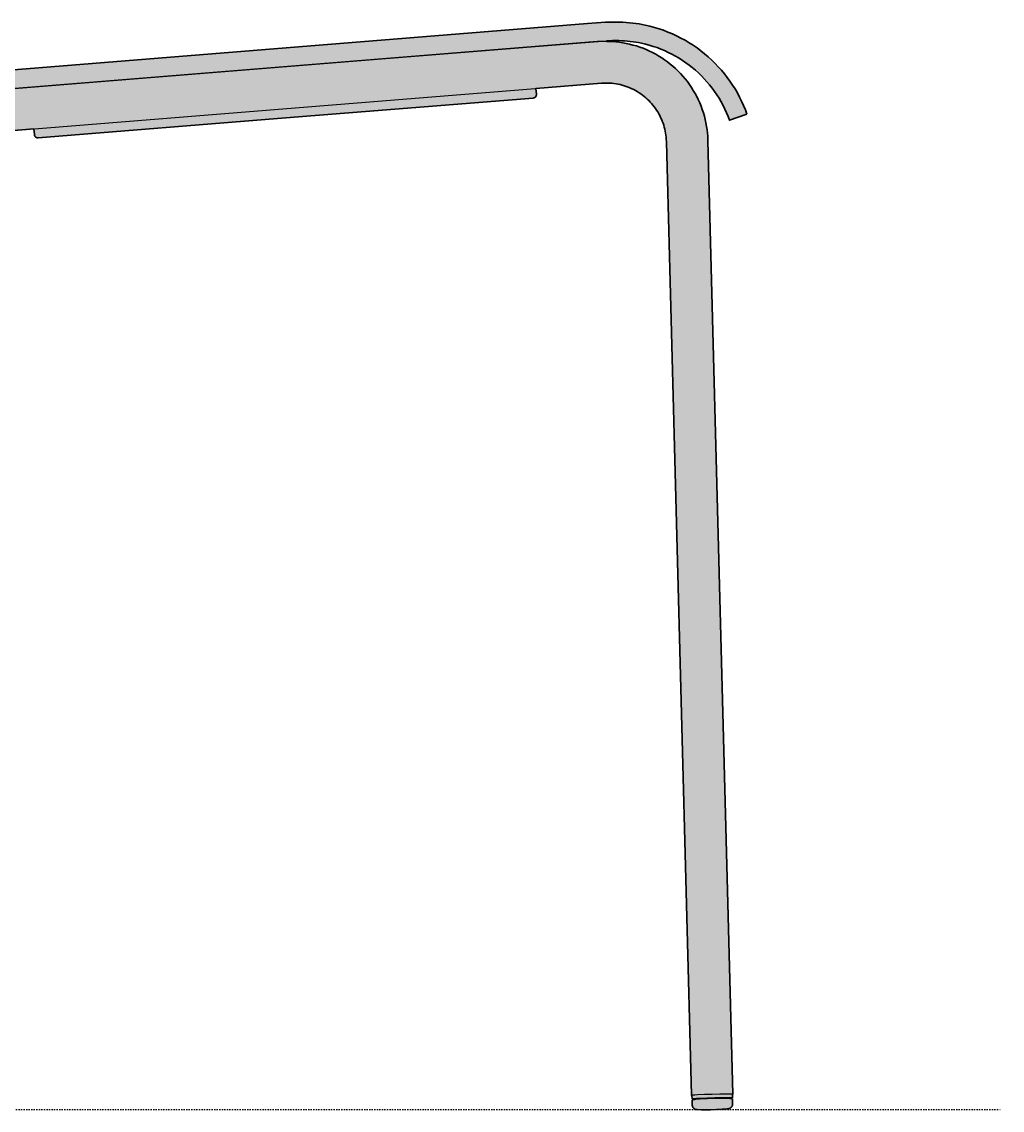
# Model space of a CAD drawing. Header units: millimetres. Extents: x 0 to 1732, y -873 to 830.
# Drawn here: x 1307.8 to 1732.2, y -0.3 to 470.8 of the extents above; entities that cross this region are included whole.
import ezdxf

# ---------------------------------------------------------------- set-up
doc = ezdxf.new("R2010")
doc.units = ezdxf.units.MM
doc.linetypes.add('Dots', pattern=[1, 0, -1])
doc.layers.add('Blocks', color=7, linetype='Continuous')
doc.layers.add('Blocks$Fill', color=7, linetype='Continuous', true_color=0xffffff)
for name, color, linetype, lineweight, true_color in [('Blocks$Inner', 7, 'Continuous', 25, 0x007f00), ('Blocks$Outline', 7, 'Continuous', 35, 0xff3f3f), ('Groud', 7, 'Dots', 25, 0x243775)]:
    doc.layers.add(name, color=color, linetype=linetype, lineweight=lineweight, true_color=true_color)

# ---------------------------------------------------------------- blocks, each defined once
blk = doc.blocks.new('Petit Dining Chair Side')
at = {"layer": 'Blocks$Fill'}
h = blk.add_hatch(color=256, dxfattribs=at)
h.paths.add_polyline_path([(83.43, 829.8), (126.17, 826.59), (126.99, 826.53), (127.4, 826.48), (127.81, 826.43), (128.15, 826.38), (128.48, 826.32), (128.81, 826.25), (128.98, 826.21), (129.14, 826.17), (129.45, 826.08), (129.75, 825.98), (130.06, 825.87), (130.35, 825.75), (130.65, 825.62), (130.94, 825.48), (131.22, 825.33), (131.5, 825.17), (131.67, 825.08), (131.83, 824.98), (132.14, 824.77), (132.45, 824.56), (132.75, 824.33), (133.04, 824.1), (133.33, 823.86), (133.61, 823.61), (133.88, 823.35), (134.18, 823.06), (134.47, 822.76), (134.75, 822.46), (135.02, 822.14), (135.28, 821.82), (135.54, 821.5), (135.79, 821.17), (136.04, 820.84), (136.31, 820.46), (136.57, 820.07), (136.82, 819.68), (137.06, 819.28), (137.3, 818.88), (137.53, 818.48), (137.97, 817.65), (138.42, 816.75), (138.84, 815.83), (139.24, 814.89), (139.6, 813.95), (139.98, 812.9), (140.33, 811.83), (140.66, 810.76), (140.96, 809.68), (141.32, 808.29), (142.28, 804.07), (177.84, 638.8), (177.86, 638.7), (177.87, 638.6), (177.89, 638.51), (177.9, 638.41), (177.91, 638.31), (177.92, 638.21), (177.93, 638.12), (177.93, 638.02), (177.93, 637.93), (177.93, 637.85), (177.93, 637.76), (177.93, 637.68), (177.92, 637.59), (177.91, 637.51), (177.89, 637.43), (177.89, 637.38), (177.88, 637.34), (177.86, 637.28), (177.86, 637.24), (177.85, 637.21), (177.84, 637.18), (177.83, 637.15), (177.82, 637.12), (177.81, 637.09), (177.8, 637.06), (177.78, 637.03), (177.77, 637), (177.76, 636.97), (177.74, 636.94), (177.72, 636.91), (177.71, 636.88), (177.69, 636.85), (177.68, 636.83), (177.66, 636.81), (177.65, 636.8), (177.64, 636.79), (177.64, 636.78), (177.63, 636.77), (177.62, 636.76), (177.61, 636.75), (177.6, 636.74), (177.59, 636.73), (177.58, 636.73), (177.57, 636.72), (177.56, 636.71), (177.55, 636.7), (177.54, 636.69), (177.53, 636.69), (177.52, 636.68), (177.51, 636.68), (177.5, 636.67), (177.49, 636.66), (177.48, 636.66), (177.47, 636.65), (177.46, 636.65), (177.45, 636.64), (177.44, 636.64), (177.43, 636.64), (177.42, 636.63), (177.41, 636.63), (177.4, 636.63), (177.39, 636.62), (166.14, 634.11), (201.74, 474.83), (201.27, 474.67), (201.47, 473.76), (201.96, 473.86), (204.15, 464.07), (204.4, 463.04), (204.68, 462.02), (205, 461.01), (205.35, 460.01), (205.74, 459.02), (206.16, 458.05), (206.62, 457.09), (207.1, 456.15), (207.62, 455.22), (208.17, 454.32), (208.75, 453.43), (209.36, 452.56), (210, 451.72), (210.66, 450.89), (211.36, 450.09), (212.08, 449.32), (212.83, 448.57), (213.6, 447.84), (214.4, 447.15), (215.22, 446.48), (215.68, 446.13), (226.06, 446.91), (229.35, 447.18), (232.63, 447.52), (235.9, 447.93), (235.89, 448.1), (237.84, 448.3), (507.82, 470.03), (511.73, 470.33), (515.64, 470.56), (518.7, 470.65), (520.23, 470.65), (521.77, 470.62), (523.18, 470.57), (524.59, 470.48), (526.01, 470.37), (527.41, 470.22), (528.82, 470.04), (530.22, 469.82), (531.54, 469.59), (532.86, 469.32), (534.86, 468.86), (536.85, 468.33), (538.81, 467.73), (540.76, 467.07), (542.68, 466.34), (544.58, 465.54), (546.44, 464.68), (548.28, 463.75), (550.08, 462.77), (551.85, 461.72), (553.58, 460.61), (555.28, 459.44), (556.93, 458.22), (558.54, 456.94), (560.1, 455.6), (561.62, 454.22), (563.09, 452.78), (564.48, 451.32), (565.82, 449.82), (567.1, 448.28), (568.34, 446.69), (569.52, 445.06), (570.65, 443.4), (571.72, 441.69), (572.73, 439.95), (573.68, 438.18), (574.58, 436.38), (575.41, 434.55), (576.18, 432.69), (576.89, 430.81), (569.35, 428.12), (568.73, 429.77), (568.05, 431.41), (567.32, 433.02), (566.53, 434.6), (565.69, 436.15), (564.79, 437.68), (563.85, 439.18), (562.85, 440.64), (561.81, 442.06), (560.72, 443.45), (559.58, 444.81), (558.39, 446.12), (557.16, 447.39), (555.89, 448.62), (554.58, 449.81), (553.23, 450.94), (551.85, 452.03), (550.43, 453.07), (548.97, 454.07), (547.48, 455.01), (545.97, 455.9), (544.42, 456.75), (542.84, 457.53), (541.24, 458.27), (539.61, 458.95), (537.97, 459.57), (536.3, 460.14), (534.61, 460.65), (532.91, 461.1), (531.19, 461.5), (529.99, 461.74), (528.78, 461.95), (527.56, 462.13), (526.35, 462.29), (525.11, 462.42), (523.87, 462.51), (522.64, 462.59), (521.4, 462.63), (520.04, 462.65), (518.69, 462.65), (516.28, 462.58), (516.29, 462.24), (517.05, 462.24), (518.57, 462.18), (520.08, 462.06), (521.6, 461.9), (523.1, 461.68), (524.59, 461.41), (526.08, 461.09), (527.55, 460.72), (529.01, 460.29), (530.46, 459.82), (531.88, 459.3), (533.29, 458.73), (534.68, 458.11), (536.04, 457.44), (537.38, 456.72), (538.7, 455.96), (539.99, 455.16), (541.25, 454.31), (542.48, 453.42), (543.68, 452.48), (544.84, 451.51), (545.97, 450.49), (547.07, 449.44), (548.13, 448.35), (549.15, 447.22), (550.13, 446.06), (551.07, 444.87), (551.97, 443.64), (552.82, 442.38), (553.63, 441.1), (554.4, 439.79), (555.12, 438.45), (555.79, 437.09), (556.42, 435.7), (557, 434.3), (557.53, 432.87), (558.01, 431.43), (558.44, 429.97), (558.81, 428.5), (559.14, 427.02), (559.42, 425.52), (559.64, 424.02), (559.82, 422.51), (559.91, 421.45), (559.97, 420.4), (560.01, 419.34), (570.82, 6.65), (570.81, 6.64), (570.8, 6.63), (570.8, 6.63), (570.8, 6.62), (570.8, 6.62), (570.8, 6.62), (570.8, 6.62), (570.79, 6.62), (570.79, 6.62), (570.79, 6.62), (570.78, 6.61), (570.78, 6.61), (570.77, 6.61), (570.76, 6.61), (570.76, 6.6), (570.74, 6.6), (570.72, 6.59), (570.7, 6.59), (570.68, 6.58), (570.63, 6.57), (570.57, 6.56), (570.59, 5.12), (570.59, 5.12), (570.59, 5.12), (570.59, 5.12), (570.59, 5.12), (570.58, 5.11), (570.58, 5.11), (570.58, 5.11), (570.57, 5.11), (570.57, 5.11), (570.57, 5.11), (570.56, 5.11), (570.55, 5.1), (570.55, 5.1), (570.53, 5.1), (570.5, 5.09), (570.48, 5.08), (570.45, 5.07), (570.42, 5.07), (570.36, 5.06), (570.3, 5.05), (570.08, 5.02), (569.41, 4.95), (569.42, 4.73), (570.62, 4.64), (570.68, 2.44), (570.68, 2.37), (570.67, 2.3), (570.67, 2.23), (570.66, 2.16), (570.65, 2.1), (570.64, 2.03), (570.63, 1.96), (570.61, 1.89), (570.59, 1.83), (570.57, 1.76), (570.55, 1.69), (570.53, 1.63), (570.5, 1.57), (570.47, 1.5), (570.44, 1.44), (570.4, 1.38), (570.37, 1.32), (570.33, 1.26), (570.29, 1.21), (570.25, 1.15), (570.21, 1.1), (570.16, 1.04), (570.12, 0.99), (570.07, 0.94), (570.02, 0.9), (569.96, 0.85), (569.91, 0.81), (569.86, 0.76), (569.8, 0.72), (569.74, 0.69), (569.68, 0.65), (569.62, 0.61), (569.56, 0.58), (569.5, 0.55), (569.44, 0.52), (569.37, 0.5), (569.31, 0.47), (569.24, 0.45), (569.17, 0.43), (569.13, 0.42), (569.08, 0.41), (568.98, 0.39), (568.88, 0.37), (568.78, 0.35), (568.64, 0.33), (568.49, 0.31), (568.2, 0.28), (567.35, 0.21), (566.13, 0.13), (561.09, -0.05), (559.15, -0.09), (557.22, -0.08), (555.3, -0.02), (555.23, -0.02), (555.15, -0.01), (555.08, -0.01), (555.01, 0), (554.93, 0.01), (554.86, 0.02), (554.79, 0.04), (554.72, 0.06), (554.65, 0.08), (554.58, 0.1), (554.51, 0.13), (554.45, 0.16), (554.38, 0.19), (554.31, 0.22), (554.25, 0.25), (554.19, 0.29), (554.12, 0.33), (554.06, 0.37), (554.01, 0.42), (553.95, 0.46), (553.89, 0.51), (553.84, 0.56), (553.79, 0.61), (553.74, 0.66), (553.69, 0.72), (553.64, 0.77), (553.6, 0.83), (553.55, 0.89), (553.51, 0.95), (553.48, 1.01), (553.44, 1.08), (553.4, 1.14), (553.37, 1.21), (553.34, 1.27), (553.32, 1.34), (553.29, 1.41), (553.27, 1.48), (553.25, 1.55), (553.23, 1.62), (553.22, 1.69), (553.2, 1.76), (553.19, 1.84), (553.19, 1.91), (553.18, 1.98), (553.12, 4.18), (553.13, 4.18), (553.13, 4.19), (553.13, 4.19), (553.13, 4.19), (553.13, 4.19), (553.14, 4.19), (553.14, 4.2), (553.14, 4.2), (553.14, 4.2), (553.15, 4.2), (553.15, 4.21), (553.15, 4.21), (553.15, 4.21), (553.16, 4.21), (553.16, 4.21), (553.16, 4.21), (553.16, 4.22), (553.17, 4.22), (553.17, 4.22), (553.17, 4.22), (553.18, 4.22), (553.18, 4.22), (553.18, 4.22), (553.19, 4.22), (553.19, 4.22), (553.19, 4.22), (553.2, 4.22), (553.2, 4.22), (553.2, 4.22), (554.32, 4.32), (554.32, 4.56), (553.11, 4.68), (553.07, 6.1), (553.01, 6.11), (552.96, 6.12), (552.94, 6.12), (552.92, 6.13), (552.9, 6.13), (552.88, 6.14), (552.88, 6.14), (552.87, 6.14), (552.86, 6.14), (552.86, 6.15), (552.85, 6.15), (552.85, 6.15), (552.85, 6.15), (552.84, 6.15), (552.84, 6.15), (552.84, 6.15), (552.84, 6.15), (552.84, 6.16), (552.83, 6.16), (552.82, 6.18), (542.02, 418.87), (542.01, 418.96), (541.97, 419.88), (541.9, 420.78), (541.8, 421.67), (541.67, 422.56), (541.5, 423.44), (541.31, 424.32), (541.08, 425.19), (540.83, 426.05), (540.55, 426.9), (540.23, 427.74), (539.89, 428.57), (539.52, 429.39), (539.12, 430.19), (538.7, 430.98), (538.25, 431.76), (537.77, 432.52), (537.26, 433.26), (536.73, 433.99), (536.17, 434.69), (535.6, 435.38), (534.99, 436.04), (534.37, 436.69), (533.72, 437.31), (533.05, 437.91), (532.36, 438.49), (531.65, 439.04), (530.93, 439.56), (530.18, 440.07), (529.42, 440.54), (528.64, 440.99), (527.85, 441.41), (527.05, 441.81), (526.23, 442.17), (525.39, 442.51), (524.55, 442.82), (523.7, 443.1), (522.84, 443.35), (521.96, 443.57), (521.09, 443.76), (520.2, 443.92), (519.32, 444.05), (518.42, 444.15), (517.53, 444.21), (516.63, 444.25), (515.73, 444.26), (514.83, 444.23), (513.94, 444.17), (485.54, 441.88), (485.74, 439.4), (485.74, 439.35), (485.74, 439.3), (485.74, 439.24), (485.74, 439.19), (485.74, 439.14), (485.73, 439.09), (485.72, 439.04), (485.71, 438.99), (485.7, 438.94), (485.69, 438.89), (485.68, 438.84), (485.66, 438.79), (485.64, 438.74), (485.62, 438.7), (485.6, 438.65), (485.58, 438.6), (485.56, 438.56), (485.53, 438.51), (485.51, 438.47), (485.48, 438.43), (485.45, 438.39), (485.42, 438.34), (485.38, 438.31), (485.35, 438.27), (485.31, 438.23), (485.28, 438.19), (485.24, 438.16), (485.2, 438.13), (485.16, 438.09), (485.12, 438.06), (485.08, 438.03), (485.04, 438), (484.99, 437.98), (484.95, 437.95), (484.9, 437.93), (484.86, 437.91), (484.81, 437.89), (484.76, 437.87), (484.71, 437.85), (484.66, 437.84), (484.61, 437.82), (484.56, 437.81), (484.51, 437.8), (484.46, 437.79), (484.41, 437.79), (484.36, 437.78), (377.21, 429.16), (270.05, 420.54), (270, 420.54), (269.95, 420.53), (269.9, 420.53), (269.85, 420.54), (269.8, 420.54), (269.74, 420.55), (269.69, 420.55), (269.64, 420.56), (269.59, 420.57), (269.54, 420.59), (269.49, 420.6), (269.44, 420.62), (269.39, 420.63), (269.35, 420.65), (269.3, 420.68), (269.25, 420.7), (269.21, 420.72), (269.16, 420.75), (269.12, 420.78), (269.08, 420.8), (269.03, 420.83), (268.99, 420.87), (268.95, 420.9), (268.91, 420.93), (268.88, 420.97), (268.84, 421.01), (268.81, 421.04), (268.77, 421.08), (268.74, 421.12), (268.71, 421.17), (268.68, 421.21), (268.65, 421.25), (268.63, 421.3), (268.6, 421.34), (268.58, 421.39), (268.56, 421.44), (268.54, 421.48), (268.52, 421.53), (268.5, 421.58), (268.49, 421.63), (268.48, 421.68), (268.46, 421.73), (268.45, 421.78), (268.45, 421.83), (268.44, 421.88), (268.44, 421.94), (268.24, 424.4), (257.7, 423.55), (257.66, 424.05), (256.66, 423.97), (256.7, 423.47), (238.33, 421.99), (236.93, 421.9), (235.53, 421.85), (234.12, 421.84), (232.75, 421.68), (232.65, 421.62), (232.56, 421.56), (232.46, 421.5), (232.37, 421.45), (232.21, 421.21), (232.06, 420.96), (231.92, 420.71), (231.79, 420.46), (231.66, 420.2), (231.55, 419.94), (231.44, 419.67), (229.14, 411.59), (226.41, 401.9), (226.41, 401.9), (226.41, 401.9), (226.38, 401.88), (226.36, 401.87), (226.33, 401.86), (226.3, 401.85), (226.27, 401.84), (226.24, 401.84), (226.21, 401.83), (226.18, 401.82), (226.15, 401.82), (226.12, 401.82), (226.09, 401.81), (226.06, 401.81), (226.03, 401.81), (225.99, 401.81), (225.96, 401.82), (225.93, 401.82), (225.9, 401.82), (225.87, 401.83), (225.72, 401.27), (225.73, 401.26), (225.8, 401.22), (225.85, 401.19), (225.9, 401.16), (225.95, 401.14), (225.99, 401.11), (226.01, 401.1), (226.03, 401.08), (226.04, 401.07), (226.06, 401.06), (226.07, 401.05), (226.08, 401.04), (226.09, 401.03), (226.09, 401.03), (226.1, 401.02), (226.1, 401.02), (226.11, 401.01), (226.11, 401.01), (226.12, 401), (226.12, 401), (226.12, 400.99), (226.13, 400.99), (226.13, 400.98), (226.13, 400.98), (226.13, 400.97), (226.14, 400.97), (226.14, 400.97), (226.14, 400.96), (226.14, 400.96), (226.14, 400.95), (226.14, 400.95), (226.14, 400.95), (226.14, 400.94), (226.14, 400.94), (226.14, 400.94), (226.14, 400.93), (132.1, 66.67), (132.1, 66.67), (132.09, 66.67), (132.08, 66.66), (132.06, 66.64), (132.04, 66.64), (132.02, 66.63), (132, 66.62), (131.98, 66.61), (131.96, 66.6), (131.94, 66.6), (131.92, 66.59), (131.9, 66.58), (131.88, 66.58), (131.85, 66.58), (131.83, 66.57), (131.81, 66.57), (131.79, 66.57), (131.77, 66.57), (131.75, 66.57), (131.73, 66.57), (131.7, 66.57), (131.68, 66.57), (131.66, 66.58), (131.64, 66.58), (131.62, 66.58), (131.6, 66.59), (131.58, 66.6), (131.56, 66.6), (131.4, 66.04), (131.43, 66.02), (131.61, 65.93), (131.61, 65.93), (131.62, 65.93), (131.63, 65.93), (131.63, 65.93), (131.64, 65.92), (131.65, 65.92), (131.65, 65.92), (131.66, 65.92), (131.67, 65.92), (131.67, 65.92), (131.68, 65.91), (131.69, 65.91), (131.69, 65.91), (131.7, 65.91), (131.7, 65.9), (131.71, 65.9), (131.72, 65.9), (131.72, 65.89), (131.73, 65.89), (131.73, 65.89), (131.74, 65.88), (131.74, 65.88), (131.75, 65.87), (131.75, 65.87), (131.76, 65.86), (131.76, 65.86), (131.77, 65.85), (131.77, 65.85), (131.77, 65.84), (131.78, 65.84), (131.78, 65.83), (131.78, 65.82), (131.79, 65.82), (131.79, 65.81), (131.79, 65.81), (131.8, 65.8), (131.8, 65.79), (131.8, 65.79), (131.8, 65.78), (131.8, 65.77), (131.8, 65.77), (131.81, 65.76), (131.81, 65.75), (131.81, 65.75), (131.81, 65.74), (131.81, 65.73), (131.81, 65.73), (131.81, 65.72), (131.81, 65.71), (131.81, 65.71), (131.8, 65.7), (131.8, 65.69), (131.8, 65.69), (131.8, 65.68), (131.8, 65.67), (129.25, 56.58), (128.92, 55.38), (127.86, 51.78), (126.69, 48.22), (125.4, 44.7), (123.42, 39.84), (120.92, 33.97), (120.09, 31.88), (119.46, 30.16), (119.11, 29.09), (118.78, 28.02), (118.48, 26.95), (118.37, 26.48), (118.09, 25.23), (117.85, 23.98), (117.65, 22.71), (117.49, 21.44), (117.46, 21.17), (117.33, 19.59), (117.25, 17.97), (117.15, 14.69), (116.92, 5.19), (116.92, 5.17), (116.92, 5.15), (116.92, 5.13), (116.92, 5.11), (116.91, 5.1), (116.91, 5.08), (116.9, 5.06), (116.9, 5.04), (116.89, 5.03), (116.89, 5.01), (116.88, 4.99), (116.87, 4.97), (116.87, 4.96), (116.86, 4.94), (116.85, 4.92), (116.84, 4.91), (116.83, 4.89), (116.82, 4.88), (116.81, 4.86), (116.79, 4.85), (116.78, 4.84), (116.77, 4.82), (116.76, 4.81), (116.74, 4.8), (116.69, 4.76), (116.64, 4.73), (116.59, 4.7), (116.53, 4.67), (116.48, 4.65), (116.42, 4.62), (116.36, 4.6), (116.31, 4.58), (116.25, 4.56), (116.19, 4.55), (116.13, 4.53), (116.07, 4.52), (116.01, 4.51), (115.95, 4.5), (115.82, 4.49), (115.98, 4.46), (116.15, 4.42), (116.23, 4.4), (116.3, 4.38), (116.37, 4.37), (116.43, 4.35), (116.45, 4.34), (116.48, 4.33), (116.5, 4.32), (116.52, 4.31), (116.54, 4.3), (116.55, 4.3), (116.56, 4.29), (116.57, 4.29), (116.58, 4.28), (116.59, 4.28), (116.59, 4.27), (116.6, 4.27), (116.61, 4.26), (116.61, 4.26), (116.61, 4.26), (116.62, 4.26), (116.62, 4.25), (116.62, 4.25), (116.62, 4.25), (116.63, 4.25), (116.63, 4.24), (116.63, 4.24), (116.63, 4.24), (116.63, 4.24), (116.64, 4.24), (116.64, 4.23), (116.64, 4.23), (116.64, 4.23), (116.64, 4.23), (116.64, 4.22), (116.64, 4.22), (116.64, 4.22), (116.65, 4.22), (116.65, 4.22), (116.65, 4.21), (116.65, 4.21), (116.65, 4.21), (116.65, 4.21), (116.65, 4.2), (116.65, 4.2), (116.65, 4.2), (116.6, 2.01), (116.59, 1.96), (116.59, 1.91), (116.59, 1.86), (116.58, 1.81), (116.57, 1.76), (116.57, 1.71), (116.56, 1.66), (116.55, 1.61), (116.54, 1.56), (116.52, 1.51), (116.51, 1.46), (116.49, 1.41), (116.48, 1.37), (116.46, 1.32), (116.44, 1.27), (116.42, 1.22), (116.4, 1.18), (116.37, 1.13), (116.35, 1.09), (116.33, 1.04), (116.3, 1), (116.27, 0.95), (116.25, 0.91), (116.22, 0.87), (116.19, 0.83), (116.16, 0.79), (116.12, 0.75), (116.09, 0.71), (116.06, 0.67), (116.02, 0.64), (115.99, 0.6), (115.95, 0.57), (115.9, 0.52), (115.85, 0.47), (115.8, 0.43), (115.75, 0.39), (115.69, 0.35), (115.64, 0.32), (115.59, 0.29), (115.54, 0.26), (115.49, 0.23), (115.44, 0.21), (115.39, 0.18), (115.35, 0.16), (115.3, 0.14), (115.25, 0.12), (115.16, 0.09), (115.09, 0.06), (115.01, 0.04), (114.94, 0.02), (114.87, 0), (114.8, -0.02), (114.74, -0.03), (114.61, -0.06), (114.44, -0.09), (114.27, -0.11), (114.1, -0.14), (113.93, -0.16), (113.55, -0.19), (113.11, -0.22), (110.63, -0.29), (108.19, -0.28), (105.75, -0.2), (103.31, -0.05), (102.62, 0.02), (101.93, 0.1), (101.67, 0.14), (101.42, 0.18), (101.17, 0.23), (101.04, 0.25), (100.91, 0.28), (100.82, 0.31), (100.73, 0.33), (100.64, 0.36), (100.55, 0.39), (100.48, 0.42), (100.41, 0.45), (100.34, 0.48), (100.27, 0.51), (100.24, 0.53), (100.21, 0.55), (100.17, 0.57), (100.14, 0.58), (100.11, 0.6), (100.07, 0.62), (100.04, 0.65), (100.01, 0.67), (99.98, 0.69), (99.95, 0.71), (99.89, 0.76), (99.83, 0.81), (99.77, 0.86), (99.72, 0.91), (99.67, 0.96), (99.64, 0.99), (99.61, 1.03), (99.57, 1.07), (99.54, 1.11), (99.51, 1.15), (99.48, 1.19), (99.45, 1.23), (99.43, 1.27), (99.4, 1.31), (99.37, 1.36), (99.35, 1.4), (99.33, 1.45), (99.3, 1.49), (99.28, 1.54), (99.26, 1.59), (99.24, 1.63), (99.22, 1.68), (99.21, 1.73), (99.19, 1.78), (99.18, 1.83), (99.16, 1.88), (99.15, 1.93), (99.14, 1.98), (99.13, 2.03), (99.12, 2.08), (99.12, 2.13), (99.11, 2.18), (99.11, 2.22), (99.1, 2.27), (99.1, 2.32), (99.1, 2.37), (99.1, 2.42), (99.15, 4.62), (99.15, 4.62), (99.15, 4.62), (99.15, 4.62), (99.15, 4.62), (99.16, 4.63), (99.16, 4.63), (99.16, 4.63), (99.16, 4.63), (99.16, 4.63), (99.16, 4.64), (99.16, 4.64), (99.16, 4.64), (99.16, 4.64), (99.16, 4.64), (99.16, 4.64), (99.16, 4.65), (99.17, 4.65), (99.17, 4.65), (99.17, 4.65), (99.17, 4.65), (99.17, 4.66), (99.17, 4.66), (99.17, 4.66), (99.18, 4.66), (99.18, 4.66), (99.18, 4.66), (99.18, 4.67), (99.18, 4.67), (99.19, 4.67), (99.19, 4.67), (99.2, 4.68), (99.2, 4.68), (99.21, 4.69), (99.21, 4.69), (99.22, 4.69), (99.23, 4.7), (99.23, 4.7), (99.24, 4.7), (99.25, 4.71), (99.27, 4.72), (99.29, 4.72), (99.31, 4.73), (99.32, 4.74), (99.35, 4.74), (99.39, 4.76), (99.44, 4.77), (99.49, 4.78), (99.54, 4.79), (99.61, 4.81), (99.74, 4.83), (99.88, 4.85), (100.01, 4.87), (99.92, 4.89), (99.82, 4.91), (99.72, 4.94), (99.63, 4.97), (99.62, 4.97), (99.6, 4.97), (99.58, 4.97), (99.57, 4.97), (99.55, 4.97), (99.54, 4.98), (99.53, 4.98), (99.51, 4.98), (99.5, 4.99), (99.48, 4.99), (99.46, 5), (99.44, 5), (99.41, 5.01), (99.39, 5.01), (99.37, 5.02), (99.35, 5.03), (99.33, 5.04), (99.31, 5.05), (99.29, 5.06), (99.27, 5.07), (99.25, 5.08), (99.23, 5.09), (99.21, 5.11), (99.19, 5.12), (99.17, 5.14), (99.15, 5.15), (99.14, 5.17), (99.12, 5.18), (99.1, 5.2), (99.09, 5.22), (99.07, 5.23), (99.06, 5.25), (99.05, 5.27), (99.03, 5.29), (99.02, 5.31), (99.01, 5.33), (99, 5.35), (98.99, 5.37), (98.98, 5.39), (98.97, 5.41), (98.96, 5.44), (98.96, 5.46), (98.95, 5.48), (98.94, 5.5), (98.94, 5.53), (98.94, 5.55), (98.93, 5.57), (98.93, 5.59), (98.93, 5.62), (100.34, 64.95), (100.34, 64.95), (100.34, 64.96), (100.35, 64.96), (100.35, 64.96), (100.35, 64.97), (100.35, 64.97), (100.35, 64.97), (100.35, 64.98), (100.35, 64.98), (100.36, 64.98), (100.36, 64.99), (100.36, 64.99), (100.37, 64.99), (100.37, 65), (100.37, 65), (100.38, 65), (100.38, 65), (100.38, 65.01), (100.39, 65.01), (100.39, 65.01), (100.4, 65.02), (100.4, 65.02), (100.41, 65.02), (100.42, 65.03), (100.43, 65.03), (100.44, 65.04), (100.46, 65.05), (100.47, 65.05), (100.49, 65.06), (100.51, 65.07), (100.54, 65.08), (100.59, 65.09), (100.63, 65.1), (100.68, 65.12), (100.74, 65.13), (100.85, 65.15), (100.86, 65.72), (100.74, 65.75), (100.69, 65.76), (100.64, 65.78), (100.59, 65.79), (100.55, 65.81), (100.54, 65.82), (100.52, 65.82), (100.5, 65.83), (100.49, 65.84), (100.47, 65.84), (100.46, 65.85), (100.44, 65.86), (100.44, 65.86), (100.43, 65.86), (100.43, 65.87), (100.42, 65.87), (100.42, 65.87), (100.41, 65.88), (100.41, 65.88), (100.4, 65.88), (100.4, 65.89), (100.4, 65.89), (100.39, 65.89), (100.39, 65.9), (100.39, 65.9), (100.39, 65.9), (100.38, 65.9), (100.38, 65.9), (100.38, 65.91), (100.38, 65.91), (100.38, 65.91), (100.38, 65.91), (100.38, 65.91), (100.38, 65.91), (100.38, 65.92), (100.37, 65.92), (100.37, 65.92), (100.37, 65.94), (100.37, 65.95), (100.37, 65.95), (100.37, 65.95), (115.12, 684.07), (103.41, 732.2), (90.31, 779.98), (75.82, 827.35)], flags=0)
h.paths.add_polyline_path([(162.87, 417.82), (162.39, 425.81), (183.58, 439.79), (187.89, 442.53), (188.48, 442.88), (188.78, 443.04), (189.08, 443.19), (189.37, 443.33), (189.66, 443.45), (189.96, 443.57), (190.25, 443.68), (190.57, 443.78), (190.89, 443.88), (191.22, 443.97), (191.54, 444.05), (191.95, 444.14), (192.35, 444.22), (193.17, 444.37), (192.99, 444.64), (192.11, 446.08), (191.29, 447.55), (190.51, 449.05), (189.79, 450.57), (189.12, 452.11), (188.5, 453.68), (187.94, 455.27), (187.43, 456.88), (186.98, 458.5), (186.58, 460.14), (184.4, 469.93), (184.88, 470.04), (184.68, 470.96), (184.37, 470.91), (184.3, 470.9), (184.25, 470.9), (184.23, 470.9), (184.22, 470.9), (184.21, 470.9), (184.2, 470.9), (184.2, 470.9), (184.2, 470.9), (184.19, 470.9), (184.19, 470.9), (184.18, 470.9), (148.57, 630.18), (135.2, 627.19), (131.75, 626.53), (118.85, 86.06), (208.81, 405.81), (208.81, 405.81), (208.82, 405.81), (208.82, 405.82), (208.82, 405.82), (208.82, 405.82), (208.82, 405.83), (208.83, 405.83), (208.83, 405.83), (208.83, 405.83), (208.84, 405.84), (208.84, 405.84), (208.84, 405.84), (208.85, 405.84), (208.85, 405.85), (208.86, 405.85), (208.86, 405.85), (208.87, 405.85), (208.88, 405.86), (208.88, 405.86), (208.89, 405.86), (208.89, 405.86), (208.9, 405.86), (208.91, 405.87), (208.92, 405.87), (208.93, 405.87), (208.95, 405.87), (208.97, 405.88), (208.99, 405.88), (209.01, 405.88), (209.03, 405.88), (209.08, 405.88), (209.14, 405.88), (209.19, 405.88), (209.26, 405.88), (209.33, 405.87), (209.35, 405.87), (209.51, 406.43), (209.49, 406.44), (209.46, 406.44), (209.44, 406.45), (209.42, 406.46), (209.4, 406.47), (209.38, 406.48), (209.36, 406.49), (209.34, 406.5), (209.32, 406.51), (209.3, 406.53), (209.28, 406.54), (209.26, 406.55), (209.24, 406.57), (209.23, 406.58), (209.21, 406.6), (209.19, 406.61), (209.18, 406.63), (209.16, 406.65), (209.15, 406.67), (209.13, 406.69), (209.12, 406.7), (209.11, 406.72), (209.09, 406.74), (209.08, 406.76), (209.08, 406.77), (209.08, 406.77), (209.08, 406.77), (209.09, 406.77), (209.09, 406.77), (211.86, 416.51), (213.23, 421.3)], flags=0)
at = {"layer": 'Blocks$Inner'}
for points in [[(238.47, 440.33), (508.46, 462.06), (512.22, 462.35), (515.99, 462.57), (518.69, 462.65), (520.04, 462.65), (521.4, 462.63), (522.64, 462.59), (523.87, 462.51), (525.11, 462.42), (526.35, 462.29), (527.56, 462.13), (528.78, 461.95), (529.99, 461.74), (531.19, 461.5), (532.91, 461.1), (534.61, 460.65), (536.3, 460.14), (537.97, 459.57), (539.61, 458.95), (541.24, 458.27), (542.84, 457.53), (544.42, 456.75), (545.97, 455.9), (547.48, 455.01), (548.97, 454.07), (550.43, 453.07), (551.85, 452.03), (553.23, 450.94), (554.58, 449.81), (555.89, 448.62), (557.16, 447.39), (558.39, 446.12), (559.58, 444.81), (560.72, 443.45), (561.81, 442.06), (562.85, 440.64), (563.85, 439.18), (564.79, 437.68), (565.69, 436.15), (566.53, 434.6), (567.32, 433.02), (568.05, 431.41), (568.73, 429.77), (569.35, 428.12), (576.89, 430.81), (576.18, 432.69), (575.41, 434.55), (574.58, 436.38), (573.68, 438.18), (572.73, 439.95), (571.72, 441.69), (570.65, 443.4), (569.52, 445.06), (568.34, 446.69), (567.1, 448.28), (565.82, 449.82), (564.48, 451.32), (563.09, 452.78), (561.62, 454.22), (560.1, 455.6), (558.54, 456.94), (556.93, 458.22), (555.28, 459.44), (553.58, 460.61), (551.85, 461.72), (550.08, 462.77), (548.28, 463.75), (546.44, 464.68), (544.58, 465.54), (542.68, 466.34), (540.76, 467.07), (538.81, 467.73), (536.85, 468.33), (534.86, 468.86), (532.86, 469.32), (531.54, 469.59), (530.22, 469.82), (528.82, 470.04), (527.41, 470.22), (526.01, 470.37), (524.59, 470.48), (523.18, 470.57), (521.77, 470.62), (520.23, 470.65), (518.7, 470.65), (515.64, 470.56), (511.73, 470.33), (507.82, 470.03), (237.84, 448.3)], [(552.82, 6.18), (552.82, 6.18), (552.82, 6.18), (552.83, 6.18), (552.83, 6.18), (552.83, 6.18), (552.83, 6.19), (552.83, 6.19), (552.84, 6.19), (552.84, 6.19), (552.84, 6.19), (552.85, 6.2), (552.85, 6.2), (552.85, 6.2), (552.86, 6.2), (552.86, 6.2), (552.87, 6.21), (552.88, 6.21), (552.89, 6.21), (552.91, 6.22), (552.92, 6.22), (552.94, 6.23), (552.97, 6.23), (553.01, 6.24), (553.06, 6.25), (553.17, 6.27), (553.45, 6.31), (554.29, 6.38), (555.46, 6.47), (558.51, 6.62), (561.82, 6.73), (565.13, 6.79), (568.18, 6.8), (569.81, 6.76), (570.18, 6.74), (570.47, 6.72), (570.58, 6.71), (570.62, 6.7), (570.67, 6.7), (570.7, 6.69), (570.72, 6.69), (570.73, 6.68), (570.75, 6.68), (570.76, 6.68), (570.77, 6.67), (570.77, 6.67), (570.78, 6.67), (570.78, 6.67), (570.79, 6.67), (570.79, 6.67), (570.8, 6.66), (570.8, 6.66), (570.8, 6.66), (570.8, 6.66), (570.81, 6.66), (570.81, 6.66), (570.81, 6.65), (570.81, 6.65), (570.81, 6.65), (570.81, 6.65), (570.82, 6.65), (560.01, 419.34), (559.97, 420.4), (559.91, 421.45), (559.82, 422.51), (559.64, 424.02), (559.42, 425.52), (559.14, 427.02), (558.81, 428.5), (558.44, 429.97), (558.01, 431.43), (557.53, 432.87), (557, 434.3), (556.42, 435.7), (555.79, 437.09), (555.12, 438.45), (554.4, 439.79), (553.63, 441.1), (552.82, 442.38), (551.97, 443.64), (551.07, 444.87), (550.13, 446.06), (549.15, 447.22), (548.13, 448.35), (547.07, 449.44), (545.97, 450.49), (544.84, 451.51), (543.68, 452.48), (542.48, 453.42), (541.25, 454.31), (539.99, 455.16), (538.7, 455.96), (537.38, 456.72), (536.04, 457.44), (534.68, 458.11), (533.29, 458.73), (531.88, 459.3), (530.46, 459.82), (529.01, 460.29), (527.55, 460.72), (526.08, 461.09), (524.59, 461.41), (523.1, 461.68), (521.6, 461.9), (520.08, 462.06), (518.57, 462.18), (517.05, 462.24), (515.53, 462.25), (514.01, 462.21), (512.5, 462.11), (496.05, 460.79), (411.65, 454), (256.25, 441.49)], [(257.7, 423.55), (513.94, 444.17), (514.83, 444.23), (515.73, 444.26), (516.63, 444.25), (517.53, 444.21), (518.42, 444.15), (519.32, 444.05), (520.2, 443.92), (521.09, 443.76), (521.96, 443.57), (522.84, 443.35), (523.7, 443.1), (524.55, 442.82), (525.39, 442.51), (526.23, 442.17), (527.05, 441.81), (527.85, 441.41), (528.64, 440.99), (529.42, 440.54), (530.18, 440.07), (530.93, 439.56), (531.65, 439.04), (532.36, 438.49), (533.05, 437.91), (533.72, 437.31), (534.37, 436.69), (534.99, 436.04), (535.6, 435.38), (536.17, 434.69), (536.73, 433.99), (537.26, 433.26), (537.77, 432.52), (538.25, 431.76), (538.7, 430.98), (539.12, 430.19), (539.52, 429.39), (539.89, 428.57), (540.23, 427.74), (540.55, 426.9), (540.83, 426.05), (541.08, 425.19), (541.31, 424.32), (541.5, 423.44), (541.67, 422.56), (541.8, 421.67), (541.9, 420.78), (541.97, 419.88), (542.01, 418.96), (542.02, 418.87), (552.82, 6.18), (552.83, 6.16), (552.84, 6.16), (552.84, 6.15), (552.84, 6.15), (552.84, 6.15), (552.84, 6.15), (552.85, 6.15), (552.85, 6.15), (552.85, 6.15), (552.86, 6.15), (552.86, 6.14), (552.87, 6.14), (552.88, 6.14), (552.88, 6.14), (552.9, 6.13), (552.92, 6.13), (552.94, 6.12), (552.96, 6.12), (553.01, 6.11), (553.07, 6.1)], [(268.24, 424.4), (268.44, 421.94), (268.44, 421.88), (268.45, 421.83), (268.45, 421.78), (268.46, 421.73), (268.48, 421.68), (268.49, 421.63), (268.5, 421.58), (268.52, 421.53), (268.54, 421.48), (268.56, 421.44), (268.58, 421.39), (268.6, 421.34), (268.63, 421.3), (268.65, 421.25), (268.68, 421.21), (268.71, 421.17), (268.74, 421.12), (268.77, 421.08), (268.81, 421.04), (268.84, 421.01), (268.88, 420.97), (268.91, 420.93), (268.95, 420.9), (268.99, 420.87), (269.03, 420.83), (269.08, 420.8), (269.12, 420.78), (269.16, 420.75), (269.21, 420.72), (269.25, 420.7), (269.3, 420.68), (269.35, 420.65), (269.39, 420.63), (269.44, 420.62), (269.49, 420.6), (269.54, 420.59), (269.59, 420.57), (269.64, 420.56), (269.69, 420.55), (269.74, 420.55), (269.8, 420.54), (269.85, 420.54), (269.9, 420.53), (269.95, 420.53), (270, 420.54), (270.05, 420.54), (377.21, 429.16), (484.36, 437.78), (484.41, 437.79), (484.46, 437.79), (484.51, 437.8), (484.56, 437.81), (484.61, 437.82), (484.66, 437.84), (484.71, 437.85), (484.76, 437.87), (484.81, 437.89), (484.86, 437.91), (484.9, 437.93), (484.95, 437.95), (484.99, 437.98), (485.04, 438), (485.08, 438.03), (485.12, 438.06), (485.16, 438.09), (485.2, 438.13), (485.24, 438.16), (485.28, 438.19), (485.31, 438.23), (485.35, 438.27), (485.38, 438.31), (485.42, 438.34), (485.45, 438.39), (485.48, 438.43), (485.51, 438.47), (485.53, 438.51), (485.56, 438.56), (485.58, 438.6), (485.6, 438.65), (485.62, 438.7), (485.64, 438.74), (485.66, 438.79), (485.68, 438.84), (485.69, 438.89), (485.7, 438.94), (485.71, 438.99), (485.72, 439.04), (485.73, 439.09), (485.74, 439.14), (485.74, 439.19), (485.74, 439.24), (485.74, 439.3), (485.74, 439.35), (485.74, 439.4), (485.54, 441.88)], [(554.32, 4.56), (553.11, 4.68), (553.07, 6.25)], [(553.11, 4.68), (553.13, 4.7), (553.13, 4.7), (553.13, 4.7), (553.13, 4.7), (553.13, 4.7), (553.14, 4.7), (553.14, 4.71), (553.14, 4.71), (553.15, 4.71), (553.15, 4.71), (553.16, 4.71), (553.18, 4.72), (553.2, 4.73), (553.22, 4.73), (553.24, 4.74), (553.27, 4.74), (553.31, 4.75), (553.46, 4.78), (553.6, 4.8), (553.9, 4.83), (554.99, 4.92), (556.09, 4.99), (563.02, 5.25), (568.44, 5.28), (569.24, 5.27), (570.05, 5.23), (570.26, 5.22), (570.36, 5.2), (570.41, 5.2), (570.46, 5.19), (570.49, 5.18), (570.52, 5.18), (570.53, 5.18), (570.54, 5.17), (570.55, 5.17), (570.57, 5.17), (570.57, 5.16), (570.57, 5.16), (570.58, 5.16), (570.58, 5.16), (570.58, 5.16), (570.58, 5.16), (570.58, 5.16), (570.59, 5.16), (570.59, 5.16), (570.59, 5.12)], [(554.32, 4.32), (554.31, 4.71), (556.44, 4.94)], [(566.79, 5.26), (568.1, 5.2), (569.41, 5.11), (569.42, 4.73)], [(570.56, 6.71), (570.59, 5.12), (570.59, 5.12), (570.59, 5.12), (570.59, 5.12), (570.59, 5.12), (570.58, 5.11), (570.58, 5.11), (570.58, 5.11), (570.57, 5.11), (570.57, 5.11), (570.57, 5.11), (570.56, 5.11), (570.55, 5.1), (570.55, 5.1), (570.53, 5.1), (570.5, 5.09), (570.48, 5.08), (570.45, 5.07), (570.42, 5.07), (570.36, 5.06), (570.3, 5.05), (570.08, 5.02), (569.41, 4.95)]]:
    blk.add_lwpolyline(points, dxfattribs=at)
blk.add_lwpolyline([(559.15, -0.09), (561.09, -0.05), (566.13, 0.13), (567.35, 0.21), (568.2, 0.28), (568.49, 0.31), (568.64, 0.33), (568.78, 0.35), (568.88, 0.37), (568.98, 0.39), (569.08, 0.41), (569.13, 0.42), (569.17, 0.43), (569.24, 0.45), (569.31, 0.47), (569.37, 0.5), (569.44, 0.52), (569.5, 0.55), (569.56, 0.58), (569.62, 0.61), (569.68, 0.65), (569.74, 0.69), (569.8, 0.72), (569.86, 0.76), (569.91, 0.81), (569.96, 0.85), (570.02, 0.9), (570.07, 0.94), (570.12, 0.99), (570.16, 1.04), (570.21, 1.1), (570.25, 1.15), (570.29, 1.21), (570.33, 1.26), (570.37, 1.32), (570.4, 1.38), (570.44, 1.44), (570.47, 1.5), (570.5, 1.57), (570.53, 1.63), (570.55, 1.69), (570.57, 1.76), (570.59, 1.83), (570.61, 1.89), (570.63, 1.96), (570.64, 2.03), (570.65, 2.1), (570.66, 2.16), (570.67, 2.23), (570.67, 2.3), (570.68, 2.37), (570.68, 2.44), (570.62, 4.64), (569.1, 4.75), (567.59, 4.82), (566.07, 4.84), (564.55, 4.81), (563.03, 4.75), (559.75, 4.68), (556.47, 4.51), (553.2, 4.22), (553.2, 4.22), (553.2, 4.22), (553.19, 4.22), (553.19, 4.22), (553.19, 4.22), (553.18, 4.22), (553.18, 4.22), (553.18, 4.22), (553.17, 4.22), (553.17, 4.22), (553.17, 4.22), (553.16, 4.22), (553.16, 4.21), (553.16, 4.21), (553.16, 4.21), (553.15, 4.21), (553.15, 4.21), (553.15, 4.21), (553.15, 4.2), (553.14, 4.2), (553.14, 4.2), (553.14, 4.2), (553.14, 4.19), (553.13, 4.19), (553.13, 4.19), (553.13, 4.19), (553.13, 4.19), (553.13, 4.18), (553.12, 4.18), (553.18, 1.98), (553.19, 1.91), (553.19, 1.84), (553.2, 1.76), (553.22, 1.69), (553.23, 1.62), (553.25, 1.55), (553.27, 1.48), (553.29, 1.41), (553.32, 1.34), (553.34, 1.27), (553.37, 1.21), (553.4, 1.14), (553.44, 1.08), (553.48, 1.01), (553.51, 0.95), (553.55, 0.89), (553.6, 0.83), (553.64, 0.77), (553.69, 0.72), (553.74, 0.66), (553.79, 0.61), (553.84, 0.56), (553.89, 0.51), (553.95, 0.46), (554.01, 0.42), (554.06, 0.37), (554.12, 0.33), (554.19, 0.29), (554.25, 0.25), (554.31, 0.22), (554.38, 0.19), (554.45, 0.16), (554.51, 0.13), (554.58, 0.1), (554.65, 0.08), (554.72, 0.06), (554.79, 0.04), (554.86, 0.02), (554.93, 0.01), (555.01, 0), (555.08, -0.01), (555.15, -0.01), (555.23, -0.02), (555.3, -0.02), (557.22, -0.08)], close=True, dxfattribs=at)
at = {"layer": 'Blocks$Outline'}
for points in [[(237.84, 448.3), (507.82, 470.03)], [(507.82, 470.03), (511.73, 470.33)], [(511.73, 470.33), (515.64, 470.56)], [(515.64, 470.56), (518.7, 470.65)], [(518.7, 470.65), (520.23, 470.65)], [(520.23, 470.65), (521.77, 470.62)], [(521.77, 470.62), (523.18, 470.57)], [(523.18, 470.57), (524.59, 470.48)], [(524.59, 470.48), (526.01, 470.37)], [(526.01, 470.37), (527.41, 470.22)], [(527.41, 470.22), (528.82, 470.04)], [(528.82, 470.04), (530.22, 469.82)], [(530.22, 469.82), (531.54, 469.59)], [(531.54, 469.59), (532.86, 469.32)], [(532.86, 469.32), (534.86, 468.86)], [(534.86, 468.86), (536.85, 468.33)], [(536.85, 468.33), (538.81, 467.73)], [(538.81, 467.73), (540.76, 467.07)], [(540.76, 467.07), (542.68, 466.34)], [(518.69, 462.65), (516.28, 462.58)], [(516.28, 462.58), (516.29, 462.24)], [(516.29, 462.24), (517.05, 462.24)], [(517.05, 462.24), (518.57, 462.18)], [(518.57, 462.18), (520.08, 462.06)], [(520.04, 462.65), (518.69, 462.65)], [(521.4, 462.63), (520.04, 462.65)], [(520.08, 462.06), (521.6, 461.9)], [(522.64, 462.59), (521.4, 462.63)], [(521.6, 461.9), (523.1, 461.68)], [(523.87, 462.51), (522.64, 462.59)], [(523.1, 461.68), (524.59, 461.41)], [(525.11, 462.42), (523.87, 462.51)], [(526.35, 462.29), (525.11, 462.42)], [(527.56, 462.13), (526.35, 462.29)], [(528.78, 461.95), (527.56, 462.13)], [(529.99, 461.74), (528.78, 461.95)], [(531.19, 461.5), (529.99, 461.74)], [(542.68, 466.34), (544.58, 465.54)], [(544.58, 465.54), (546.44, 464.68)], [(546.44, 464.68), (548.28, 463.75)], [(548.28, 463.75), (550.08, 462.77)], [(550.08, 462.77), (551.85, 461.72)], [(551.85, 461.72), (553.58, 460.61)], [(524.59, 461.41), (526.08, 461.09)], [(526.08, 461.09), (527.55, 460.72)], [(527.55, 460.72), (529.01, 460.29)], [(529.01, 460.29), (530.46, 459.82)], [(530.46, 459.82), (531.88, 459.3)], [(532.91, 461.1), (531.19, 461.5)], [(531.88, 459.3), (533.29, 458.73)], [(534.61, 460.65), (532.91, 461.1)], [(533.29, 458.73), (534.68, 458.11)], [(536.3, 460.14), (534.61, 460.65)], [(534.68, 458.11), (536.04, 457.44)], [(536.04, 457.44), (537.38, 456.72)], [(537.97, 459.57), (536.3, 460.14)], [(539.61, 458.95), (537.97, 459.57)], [(541.24, 458.27), (539.61, 458.95)], [(542.84, 457.53), (541.24, 458.27)], [(544.42, 456.75), (542.84, 457.53)], [(553.58, 460.61), (555.28, 459.44)], [(555.28, 459.44), (556.93, 458.22)], [(556.93, 458.22), (558.54, 456.94)], [(558.54, 456.94), (560.1, 455.6)], [(537.38, 456.72), (538.7, 455.96)], [(538.7, 455.96), (539.99, 455.16)], [(539.99, 455.16), (541.25, 454.31)], [(541.25, 454.31), (542.48, 453.42)], [(542.48, 453.42), (543.68, 452.48)], [(543.68, 452.48), (544.84, 451.51)], [(545.97, 455.9), (544.42, 456.75)], [(547.48, 455.01), (545.97, 455.9)], [(548.97, 454.07), (547.48, 455.01)], [(550.43, 453.07), (548.97, 454.07)], [(551.85, 452.03), (550.43, 453.07)], [(560.1, 455.6), (561.62, 454.22)], [(561.62, 454.22), (563.09, 452.78)], [(563.09, 452.78), (564.48, 451.32)], [(544.84, 451.51), (545.97, 450.49)], [(545.97, 450.49), (547.07, 449.44)], [(547.07, 449.44), (548.13, 448.35)], [(548.13, 448.35), (549.15, 447.22)], [(553.23, 450.94), (551.85, 452.03)], [(554.58, 449.81), (553.23, 450.94)], [(555.89, 448.62), (554.58, 449.81)], [(557.16, 447.39), (555.89, 448.62)], [(564.48, 451.32), (565.82, 449.82)], [(565.82, 449.82), (567.1, 448.28)], [(567.1, 448.28), (568.34, 446.69)], [(513.94, 444.17), (485.54, 441.88)], [(514.83, 444.23), (513.94, 444.17)], [(515.73, 444.26), (514.83, 444.23)], [(516.63, 444.25), (515.73, 444.26)], [(517.53, 444.21), (516.63, 444.25)], [(518.42, 444.15), (517.53, 444.21)], [(519.32, 444.05), (518.42, 444.15)], [(520.2, 443.92), (519.32, 444.05)], [(521.09, 443.76), (520.2, 443.92)], [(521.96, 443.57), (521.09, 443.76)], [(522.84, 443.35), (521.96, 443.57)], [(523.7, 443.1), (522.84, 443.35)], [(524.55, 442.82), (523.7, 443.1)], [(525.39, 442.51), (524.55, 442.82)], [(549.15, 447.22), (550.13, 446.06)], [(550.13, 446.06), (551.07, 444.87)], [(551.07, 444.87), (551.97, 443.64)], [(551.97, 443.64), (552.82, 442.38)], [(558.39, 446.12), (557.16, 447.39)], [(559.58, 444.81), (558.39, 446.12)], [(560.72, 443.45), (559.58, 444.81)], [(561.81, 442.06), (560.72, 443.45)], [(568.34, 446.69), (569.52, 445.06)], [(569.52, 445.06), (570.65, 443.4)], [(570.65, 443.4), (571.72, 441.69)], [(485.16, 438.09), (485.12, 438.06)], [(485.2, 438.13), (485.16, 438.09)], [(485.24, 438.16), (485.2, 438.13)], [(485.28, 438.19), (485.24, 438.16)], [(485.31, 438.23), (485.28, 438.19)], [(485.35, 438.27), (485.31, 438.23)], [(485.38, 438.31), (485.35, 438.27)], [(485.42, 438.34), (485.38, 438.31)], [(485.45, 438.39), (485.42, 438.34)], [(485.48, 438.43), (485.45, 438.39)], [(485.51, 438.47), (485.48, 438.43)], [(485.53, 438.51), (485.51, 438.47)], [(485.56, 438.56), (485.53, 438.51)], [(485.54, 441.88), (485.74, 439.4)], [(485.58, 438.6), (485.56, 438.56)], [(485.6, 438.65), (485.58, 438.6)], [(485.62, 438.7), (485.6, 438.65)], [(485.64, 438.74), (485.62, 438.7)], [(485.66, 438.79), (485.64, 438.74)], [(485.68, 438.84), (485.66, 438.79)], [(485.69, 438.89), (485.68, 438.84)], [(485.7, 438.94), (485.69, 438.89)], [(485.71, 438.99), (485.7, 438.94)], [(485.72, 439.04), (485.71, 438.99)], [(485.73, 439.09), (485.72, 439.04)], [(485.74, 439.14), (485.73, 439.09)], [(485.74, 439.4), (485.74, 439.35)], [(485.74, 439.35), (485.74, 439.3)], [(485.74, 439.3), (485.74, 439.24)], [(485.74, 439.24), (485.74, 439.19)], [(485.74, 439.19), (485.74, 439.14)], [(526.23, 442.17), (525.39, 442.51)], [(527.05, 441.81), (526.23, 442.17)], [(527.85, 441.41), (527.05, 441.81)], [(528.64, 440.99), (527.85, 441.41)], [(529.42, 440.54), (528.64, 440.99)], [(530.18, 440.07), (529.42, 440.54)], [(530.93, 439.56), (530.18, 440.07)], [(531.65, 439.04), (530.93, 439.56)], [(532.36, 438.49), (531.65, 439.04)], [(533.05, 437.91), (532.36, 438.49)], [(552.82, 442.38), (553.63, 441.1)], [(553.63, 441.1), (554.4, 439.79)], [(554.4, 439.79), (555.12, 438.45)], [(555.12, 438.45), (555.79, 437.09)], [(562.85, 440.64), (561.81, 442.06)], [(563.85, 439.18), (562.85, 440.64)], [(564.79, 437.68), (563.85, 439.18)], [(571.72, 441.69), (572.73, 439.95)], [(572.73, 439.95), (573.68, 438.18)], [(573.68, 438.18), (574.58, 436.38)], [(484.36, 437.78), (377.21, 429.16)], [(484.41, 437.79), (484.36, 437.78)], [(484.46, 437.79), (484.41, 437.79)], [(484.51, 437.8), (484.46, 437.79)], [(484.56, 437.81), (484.51, 437.8)], [(484.61, 437.82), (484.56, 437.81)], [(484.66, 437.84), (484.61, 437.82)], [(484.71, 437.85), (484.66, 437.84)], [(484.76, 437.87), (484.71, 437.85)], [(484.81, 437.89), (484.76, 437.87)], [(484.86, 437.91), (484.81, 437.89)], [(484.9, 437.93), (484.86, 437.91)], [(484.95, 437.95), (484.9, 437.93)], [(484.99, 437.98), (484.95, 437.95)], [(485.04, 438), (484.99, 437.98)], [(485.08, 438.03), (485.04, 438)], [(485.12, 438.06), (485.08, 438.03)], [(533.72, 437.31), (533.05, 437.91)], [(534.37, 436.69), (533.72, 437.31)], [(534.99, 436.04), (534.37, 436.69)], [(535.6, 435.38), (534.99, 436.04)], [(536.17, 434.69), (535.6, 435.38)], [(536.73, 433.99), (536.17, 434.69)], [(537.26, 433.26), (536.73, 433.99)], [(555.79, 437.09), (556.42, 435.7)], [(556.42, 435.7), (557, 434.3)], [(557, 434.3), (557.53, 432.87)], [(565.69, 436.15), (564.79, 437.68)], [(566.53, 434.6), (565.69, 436.15)], [(567.32, 433.02), (566.53, 434.6)], [(574.58, 436.38), (575.41, 434.55)], [(575.41, 434.55), (576.18, 432.69)], [(377.21, 429.16), (270.05, 420.54)], [(537.77, 432.52), (537.26, 433.26)], [(538.25, 431.76), (537.77, 432.52)], [(538.7, 430.98), (538.25, 431.76)], [(539.12, 430.19), (538.7, 430.98)], [(539.52, 429.39), (539.12, 430.19)], [(539.89, 428.57), (539.52, 429.39)], [(557.53, 432.87), (558.01, 431.43)], [(558.01, 431.43), (558.44, 429.97)], [(558.44, 429.97), (558.81, 428.5)], [(568.05, 431.41), (567.32, 433.02)], [(568.73, 429.77), (568.05, 431.41)], [(569.35, 428.12), (568.73, 429.77)], [(576.89, 430.81), (569.35, 428.12)], [(576.18, 432.69), (576.89, 430.81)], [(268.24, 424.4), (257.7, 423.55)], [(268.44, 421.94), (268.24, 424.4)], [(540.23, 427.74), (539.89, 428.57)], [(540.55, 426.9), (540.23, 427.74)], [(540.83, 426.05), (540.55, 426.9)], [(541.08, 425.19), (540.83, 426.05)], [(541.31, 424.32), (541.08, 425.19)], [(541.5, 423.44), (541.31, 424.32)], [(558.81, 428.5), (559.14, 427.02)], [(559.14, 427.02), (559.42, 425.52)], [(559.42, 425.52), (559.64, 424.02)], [(559.64, 424.02), (559.82, 422.51)], [(268.44, 421.88), (268.44, 421.94)], [(268.45, 421.83), (268.44, 421.88)], [(268.45, 421.78), (268.45, 421.83)], [(268.46, 421.73), (268.45, 421.78)], [(268.48, 421.68), (268.46, 421.73)], [(268.49, 421.63), (268.48, 421.68)], [(268.5, 421.58), (268.49, 421.63)], [(268.52, 421.53), (268.5, 421.58)], [(268.54, 421.48), (268.52, 421.53)], [(268.56, 421.44), (268.54, 421.48)], [(268.58, 421.39), (268.56, 421.44)], [(268.6, 421.34), (268.58, 421.39)], [(268.63, 421.3), (268.6, 421.34)], [(268.65, 421.25), (268.63, 421.3)], [(268.68, 421.21), (268.65, 421.25)], [(268.71, 421.17), (268.68, 421.21)], [(268.74, 421.12), (268.71, 421.17)], [(268.77, 421.08), (268.74, 421.12)], [(268.81, 421.04), (268.77, 421.08)], [(268.84, 421.01), (268.81, 421.04)], [(268.88, 420.97), (268.84, 421.01)], [(268.91, 420.93), (268.88, 420.97)], [(268.95, 420.9), (268.91, 420.93)], [(268.99, 420.87), (268.95, 420.9)], [(269.03, 420.83), (268.99, 420.87)], [(269.08, 420.8), (269.03, 420.83)], [(269.12, 420.78), (269.08, 420.8)], [(269.16, 420.75), (269.12, 420.78)], [(269.21, 420.72), (269.16, 420.75)], [(269.25, 420.7), (269.21, 420.72)], [(269.3, 420.68), (269.25, 420.7)], [(269.35, 420.65), (269.3, 420.68)], [(269.39, 420.63), (269.35, 420.65)], [(269.44, 420.62), (269.39, 420.63)], [(269.49, 420.6), (269.44, 420.62)], [(269.54, 420.59), (269.49, 420.6)], [(269.59, 420.57), (269.54, 420.59)], [(269.64, 420.56), (269.59, 420.57)], [(269.69, 420.55), (269.64, 420.56)], [(269.74, 420.55), (269.69, 420.55)], [(269.8, 420.54), (269.74, 420.55)], [(269.85, 420.54), (269.8, 420.54)], [(269.9, 420.53), (269.85, 420.54)], [(269.95, 420.53), (269.9, 420.53)], [(270, 420.54), (269.95, 420.53)], [(270.05, 420.54), (270, 420.54)], [(541.67, 422.56), (541.5, 423.44)], [(541.8, 421.67), (541.67, 422.56)], [(541.9, 420.78), (541.8, 421.67)], [(541.97, 419.88), (541.9, 420.78)], [(542.01, 418.96), (541.97, 419.88)], [(559.82, 422.51), (559.91, 421.45)], [(559.91, 421.45), (559.97, 420.4)], [(559.97, 420.4), (560.01, 419.34)], [(560.01, 419.34), (570.82, 6.65)], [(542.02, 418.87), (542.01, 418.96)], [(552.82, 6.18), (542.02, 418.87)], [(552.83, 6.16), (552.82, 6.18)], [(552.84, 6.16), (552.83, 6.16)], [(552.84, 6.15), (552.84, 6.16)], [(552.85, 6.15), (552.84, 6.15)], [(552.84, 6.15), (552.84, 6.15)], [(552.84, 6.15), (552.84, 6.15)], [(552.84, 6.15), (552.84, 6.15)], [(552.86, 6.15), (552.85, 6.15)], [(552.85, 6.15), (552.85, 6.15)], [(552.85, 6.15), (552.85, 6.15)], [(552.86, 6.14), (552.86, 6.15)], [(552.87, 6.14), (552.86, 6.14)], [(552.88, 6.14), (552.87, 6.14)], [(552.9, 6.13), (552.88, 6.14)], [(552.88, 6.14), (552.88, 6.14)], [(552.92, 6.13), (552.9, 6.13)], [(552.94, 6.12), (552.92, 6.13)], [(552.96, 6.12), (552.94, 6.12)], [(553.01, 6.11), (552.96, 6.12)], [(553.07, 6.1), (553.01, 6.11)], [(553.11, 4.68), (553.07, 6.1)], [(570.08, 5.02), (569.41, 4.95)], [(569.41, 4.95), (569.42, 4.73)], [(569.42, 4.73), (570.62, 4.64)], [(570.3, 5.05), (570.08, 5.02)], [(570.36, 5.06), (570.3, 5.05)], [(570.42, 5.07), (570.36, 5.06)], [(570.45, 5.07), (570.42, 5.07)], [(570.48, 5.08), (570.45, 5.07)], [(570.5, 5.09), (570.48, 5.08)], [(570.53, 5.1), (570.5, 5.09)], [(570.55, 5.1), (570.53, 5.1)], [(570.56, 5.11), (570.55, 5.1)], [(570.55, 5.1), (570.55, 5.1)], [(570.57, 5.11), (570.56, 5.11)], [(570.63, 6.57), (570.57, 6.56)], [(570.57, 6.56), (570.59, 5.12)], [(570.58, 5.11), (570.57, 5.11)], [(570.57, 5.11), (570.57, 5.11)], [(570.57, 5.11), (570.57, 5.11)], [(570.59, 5.12), (570.58, 5.11)], [(570.58, 5.11), (570.58, 5.11)], [(570.58, 5.11), (570.58, 5.11)], [(570.59, 5.12), (570.59, 5.12)], [(570.59, 5.12), (570.59, 5.12)], [(570.59, 5.12), (570.59, 5.12)], [(570.59, 5.12), (570.59, 5.12)], [(570.68, 6.58), (570.63, 6.57)], [(570.7, 6.59), (570.68, 6.58)], [(570.72, 6.59), (570.7, 6.59)], [(570.74, 6.6), (570.72, 6.59)], [(570.76, 6.6), (570.74, 6.6)], [(570.77, 6.61), (570.76, 6.61)], [(570.76, 6.61), (570.76, 6.6)], [(570.78, 6.61), (570.77, 6.61)], [(570.79, 6.62), (570.78, 6.61)], [(570.78, 6.61), (570.78, 6.61)], [(570.8, 6.62), (570.79, 6.62)], [(570.79, 6.62), (570.79, 6.62)], [(570.79, 6.62), (570.79, 6.62)], [(570.81, 6.64), (570.8, 6.63)], [(570.8, 6.63), (570.8, 6.63)], [(570.8, 6.63), (570.8, 6.62)], [(570.8, 6.62), (570.8, 6.62)], [(570.8, 6.62), (570.8, 6.62)], [(570.8, 6.62), (570.8, 6.62)], [(570.82, 6.65), (570.81, 6.64)], [(554.32, 4.56), (553.11, 4.68)], [(553.18, 1.98), (553.12, 4.18)], [(553.12, 4.18), (553.13, 4.18)], [(553.13, 4.18), (553.13, 4.19)], [(553.13, 4.19), (553.13, 4.19)], [(553.13, 4.19), (553.13, 4.19)], [(553.13, 4.19), (553.13, 4.19)], [(553.13, 4.19), (553.14, 4.19)], [(553.14, 4.19), (553.14, 4.2)], [(553.14, 4.2), (553.14, 4.2)], [(553.14, 4.2), (553.14, 4.2)], [(553.14, 4.2), (553.15, 4.2)], [(553.15, 4.2), (553.15, 4.21)], [(553.15, 4.21), (553.15, 4.21)], [(553.15, 4.21), (553.15, 4.21)], [(553.15, 4.21), (553.16, 4.21)], [(553.16, 4.21), (553.16, 4.22)], [(553.16, 4.22), (553.17, 4.22)], [(553.16, 4.21), (553.16, 4.21)], [(553.16, 4.21), (553.16, 4.21)], [(553.17, 4.22), (553.17, 4.22)], [(553.17, 4.22), (553.17, 4.22)], [(553.17, 4.22), (553.18, 4.22)], [(553.18, 4.22), (553.18, 4.22)], [(553.18, 4.22), (553.18, 4.22)], [(553.18, 4.22), (553.19, 4.22)], [(553.19, 1.91), (553.18, 1.98)], [(553.19, 4.22), (553.19, 4.22)], [(553.19, 4.22), (553.19, 4.22)], [(553.19, 4.22), (553.2, 4.22)], [(553.19, 1.84), (553.19, 1.91)], [(553.2, 1.76), (553.19, 1.84)], [(553.2, 4.22), (554.32, 4.32)], [(553.2, 4.22), (553.2, 4.22)], [(553.2, 4.22), (553.2, 4.22)], [(553.22, 1.69), (553.2, 1.76)], [(553.23, 1.62), (553.22, 1.69)], [(553.25, 1.55), (553.23, 1.62)], [(553.27, 1.48), (553.25, 1.55)], [(553.29, 1.41), (553.27, 1.48)], [(553.32, 1.34), (553.29, 1.41)], [(553.34, 1.27), (553.32, 1.34)], [(553.37, 1.21), (553.34, 1.27)], [(553.4, 1.14), (553.37, 1.21)], [(553.44, 1.08), (553.4, 1.14)], [(553.48, 1.01), (553.44, 1.08)], [(553.51, 0.95), (553.48, 1.01)], [(553.55, 0.89), (553.51, 0.95)], [(553.6, 0.83), (553.55, 0.89)], [(553.64, 0.77), (553.6, 0.83)], [(553.69, 0.72), (553.64, 0.77)], [(553.74, 0.66), (553.69, 0.72)], [(553.79, 0.61), (553.74, 0.66)], [(553.84, 0.56), (553.79, 0.61)], [(553.89, 0.51), (553.84, 0.56)], [(553.95, 0.46), (553.89, 0.51)], [(554.01, 0.42), (553.95, 0.46)], [(554.06, 0.37), (554.01, 0.42)], [(554.12, 0.33), (554.06, 0.37)], [(554.19, 0.29), (554.12, 0.33)], [(554.25, 0.25), (554.19, 0.29)], [(554.31, 0.22), (554.25, 0.25)], [(554.38, 0.19), (554.31, 0.22)], [(554.32, 4.32), (554.32, 4.56)], [(554.45, 0.16), (554.38, 0.19)], [(554.51, 0.13), (554.45, 0.16)], [(554.58, 0.1), (554.51, 0.13)], [(554.65, 0.08), (554.58, 0.1)], [(554.72, 0.06), (554.65, 0.08)], [(554.79, 0.04), (554.72, 0.06)], [(554.86, 0.02), (554.79, 0.04)], [(554.93, 0.01), (554.86, 0.02)], [(555.01, 0), (554.93, 0.01)], [(566.13, 0.13), (561.09, -0.05)], [(567.35, 0.21), (566.13, 0.13)], [(568.2, 0.28), (567.35, 0.21)], [(568.49, 0.31), (568.2, 0.28)], [(568.64, 0.33), (568.49, 0.31)], [(568.78, 0.35), (568.64, 0.33)], [(568.88, 0.37), (568.78, 0.35)], [(568.98, 0.39), (568.88, 0.37)], [(569.08, 0.41), (568.98, 0.39)], [(569.13, 0.42), (569.08, 0.41)], [(569.17, 0.43), (569.13, 0.42)], [(569.24, 0.45), (569.17, 0.43)], [(569.31, 0.47), (569.24, 0.45)], [(569.37, 0.5), (569.31, 0.47)], [(569.44, 0.52), (569.37, 0.5)], [(569.5, 0.55), (569.44, 0.52)], [(569.56, 0.58), (569.5, 0.55)], [(569.62, 0.61), (569.56, 0.58)], [(569.68, 0.65), (569.62, 0.61)], [(569.74, 0.69), (569.68, 0.65)], [(569.8, 0.72), (569.74, 0.69)], [(569.86, 0.76), (569.8, 0.72)], [(569.91, 0.81), (569.86, 0.76)], [(569.96, 0.85), (569.91, 0.81)], [(570.02, 0.9), (569.96, 0.85)], [(570.07, 0.94), (570.02, 0.9)], [(570.12, 0.99), (570.07, 0.94)], [(570.16, 1.04), (570.12, 0.99)], [(570.21, 1.1), (570.16, 1.04)], [(570.25, 1.15), (570.21, 1.1)], [(570.29, 1.21), (570.25, 1.15)], [(570.33, 1.26), (570.29, 1.21)], [(570.37, 1.32), (570.33, 1.26)], [(570.4, 1.38), (570.37, 1.32)], [(570.44, 1.44), (570.4, 1.38)], [(570.47, 1.5), (570.44, 1.44)], [(570.5, 1.57), (570.47, 1.5)], [(570.53, 1.63), (570.5, 1.57)], [(570.55, 1.69), (570.53, 1.63)], [(570.57, 1.76), (570.55, 1.69)], [(570.59, 1.83), (570.57, 1.76)], [(570.61, 1.89), (570.59, 1.83)], [(570.63, 1.96), (570.61, 1.89)], [(570.62, 4.64), (570.68, 2.44)], [(570.64, 2.03), (570.63, 1.96)], [(570.65, 2.1), (570.64, 2.03)], [(570.66, 2.16), (570.65, 2.1)], [(570.67, 2.23), (570.66, 2.16)], [(570.68, 2.37), (570.67, 2.3)], [(570.67, 2.3), (570.67, 2.23)], [(570.68, 2.44), (570.68, 2.37)], [(555.08, -0.01), (555.01, 0)], [(555.15, -0.01), (555.08, -0.01)], [(555.23, -0.02), (555.15, -0.01)], [(555.3, -0.02), (555.23, -0.02)], [(557.22, -0.08), (555.3, -0.02)], [(559.15, -0.09), (557.22, -0.08)], [(561.09, -0.05), (559.15, -0.09)]]:
    blk.add_lwpolyline(points, dxfattribs=at)

msp = doc.modelspace()

# ---------------------------------------------------------------- linework, layer by layer
at = {"layer": 'Groud'}
msp.add_lwpolyline([(1044.79, 0), (1732.17, 0)], dxfattribs=at)

# ---------------------------------------------------------------- block references
at = {"layer": 'Blocks'}
msp.add_blockref('Petit Dining Chair Side', (1044.79, 0), dxfattribs=at)

doc.saveas('drawing.dxf')
